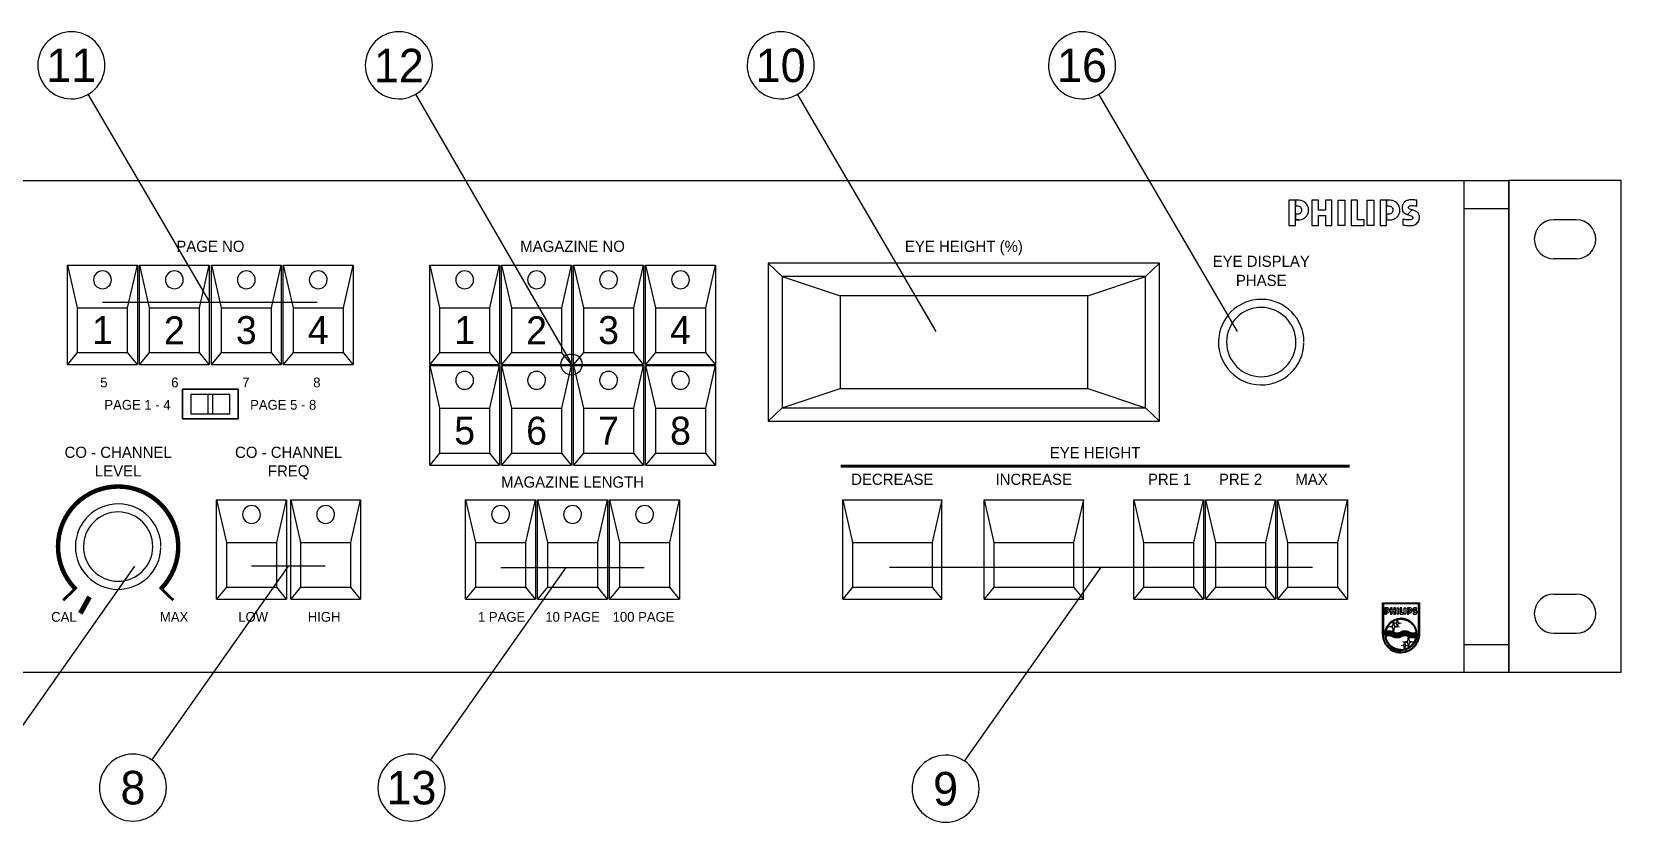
# Model space of a CAD drawing. Extents: x 10 to 489, y -10 to 300.
# Drawn here: x 204.8 to 489.1, y 158.2 to 299.6 of the extents above; entities that cross this region are included whole.
import ezdxf
from ezdxf.enums import TextEntityAlignment as Align

# ---------------------------------------------------------------- set-up
doc = ezdxf.new("R2010")
doc.units = 0
for name, color, linetype in [('KOMPONENT', 10, 'CONTINUOUS'), ('MAERKER', 5, 'CONTINUOUS'), ('SERVICE', 7, 'CONTINUOUS'), ('TEKST', 7, 'CONTINUOUS')]:
    doc.layers.add(name, color=color, linetype=linetype)

msp = doc.modelspace()

# ---------------------------------------------------------------- linework, layer by layer
at = {"layer": 'KOMPONENT', "color": 0}
for p, q in [((461, 185), (461, 273)), ((489.1, 273), (469, 273)), ((469, 273), (469, 185)), ((469, 185), (469, 273)), ((489.1, 185), (489.1, 273)), ((481.05, 266), (477.05, 266)), ((481.05, 259), (477.05, 259)), ((211.14, 257.9), (212.9, 250.25)), ((221.9, 250.25), (223.65, 257.9)), ((224.01, 257.9), (225.76, 250.25)), ((234.76, 250.25), (236.51, 257.9)), ((236.88, 257.9), (238.63, 250.25)), ((247.63, 250.25), (249.38, 257.9)), ((249.75, 257.9), (251.5, 250.25)), ((260.5, 250.25), (262.25, 257.9)), ((275.94, 257.9), (277.69, 250.25)), ((286.69, 250.25), (288.44, 257.9)), ((288.81, 257.9), (290.56, 250.25)), ((299.56, 250.25), (301.31, 257.9)), ((301.68, 257.9), (303.44, 250.25)), ((312.44, 250.25), (314.19, 257.9)), ((314.55, 257.9), (316.31, 250.25)), ((325.31, 250.25), (327.06, 257.9)), ((406.5, 258.25), (336.5, 258.25)), ((336.5, 258.25), (336.5, 229.95)), ((406.5, 229.95), (406.5, 258.25)), ((404, 255.85), (339, 255.85)), ((339, 255.85), (339, 232.35)), ((404, 232.35), (404, 255.85)), ((212.9, 250.25), (212.9, 242.25)), ((221.9, 242.25), (221.9, 250.25)), ((225.76, 250.25), (225.76, 242.25)), ((234.76, 242.25), (234.76, 250.25)), ((238.63, 250.25), (238.63, 242.25)), ((247.63, 242.25), (247.63, 250.25)), ((251.5, 250.25), (251.5, 242.25)), ((260.5, 242.25), (260.5, 250.25)), ((277.69, 250.25), (277.69, 242.25)), ((286.69, 242.25), (286.69, 250.25)), ((290.56, 250.25), (290.56, 242.25)), ((299.56, 242.25), (299.56, 250.25)), ((303.44, 250.25), (303.44, 242.25)), ((312.44, 242.25), (312.44, 250.25)), ((316.31, 250.25), (316.31, 242.25)), ((325.31, 242.25), (325.31, 250.25)), ((393.65, 252.4), (349.35, 252.4)), ((349.35, 252.4), (349.35, 235.8)), ((393.65, 235.8), (393.65, 252.4)), ((212.9, 242.25), (211.14, 240.1)), ((223.65, 240.1), (221.9, 242.25)), ((225.76, 242.25), (224.01, 240.1)), ((236.51, 240.1), (234.76, 242.25)), ((238.63, 242.25), (236.88, 240.1)), ((249.38, 240.1), (247.63, 242.25)), ((251.5, 242.25), (249.75, 240.1)), ((262.25, 240.1), (260.5, 242.25)), ((277.69, 242.25), (275.94, 240.1)), ((288.44, 240.1), (286.69, 242.25)), ((290.56, 242.25), (288.81, 240.1)), ((301.31, 240.1), (299.56, 242.25)), ((303.44, 242.25), (301.68, 240.1)), ((314.19, 240.1), (312.44, 242.25)), ((316.31, 242.25), (314.55, 240.1)), ((327.06, 240.1), (325.31, 242.25)), ((211.14, 240.1), (223.65, 240.1)), ((224.01, 240.1), (236.51, 240.1)), ((236.88, 240.1), (249.38, 240.1)), ((249.75, 240.1), (262.25, 240.1)), ((275.94, 240.1), (288.44, 240.1)), ((275.94, 239.9), (277.69, 232.25)), ((286.69, 232.25), (288.44, 239.9)), ((288.81, 240.1), (301.31, 240.1)), ((288.81, 239.9), (290.56, 232.25)), ((299.56, 232.25), (301.31, 239.9)), ((301.68, 240.1), (314.19, 240.1)), ((301.68, 239.9), (303.44, 232.25)), ((312.44, 232.25), (314.19, 239.9)), ((314.55, 240.1), (327.06, 240.1)), ((314.55, 239.9), (316.31, 232.25)), ((325.31, 232.25), (327.06, 239.9)), ((233.2, 234.75), (233.2, 231.25)), ((240.2, 234.75), (233.2, 234.75)), ((236.27, 234.75), (236.27, 231.25)), ((237.13, 234.75), (236.27, 234.75)), ((237.13, 231.25), (237.13, 234.75)), ((240.2, 231.25), (240.2, 234.75)), ((349.35, 235.8), (393.65, 235.8)), ((233.2, 231.25), (240.2, 231.25)), ((236.27, 231.25), (237.13, 231.25)), ((277.69, 232.25), (277.69, 224.25)), ((286.69, 224.25), (286.69, 232.25)), ((290.56, 232.25), (290.56, 224.25)), ((299.56, 224.25), (299.56, 232.25)), ((303.44, 232.25), (303.44, 224.25)), ((312.44, 224.25), (312.44, 232.25)), ((316.31, 232.25), (316.31, 224.25)), ((325.31, 224.25), (325.31, 232.25)), ((339, 232.35), (404, 232.35)), ((336.5, 229.95), (406.5, 229.95)), ((277.69, 224.25), (275.94, 222.1)), ((275.94, 222.1), (288.44, 222.1)), ((288.44, 222.1), (286.69, 224.25)), ((290.56, 224.25), (288.81, 222.1)), ((288.81, 222.1), (301.31, 222.1)), ((301.31, 222.1), (299.56, 224.25)), ((301.68, 222.1), (314.19, 222.1)), ((303.44, 224.25), (301.68, 222.1)), ((314.19, 222.1), (312.44, 224.25)), ((314.55, 222.1), (327.06, 222.1)), ((316.31, 224.25), (314.55, 222.1)), ((327.06, 222.1), (325.31, 224.25)), ((237.82, 215.9), (239.57, 208.25)), ((248.57, 208.25), (250.32, 215.9)), ((251.07, 215.9), (252.82, 208.25)), ((261.82, 208.25), (263.57, 215.9)), ((282.37, 215.9), (284.12, 208.25)), ((293.12, 208.25), (294.88, 215.9)), ((295.25, 215.9), (297, 208.25)), ((306, 208.25), (307.75, 215.9)), ((308.12, 215.9), (309.88, 208.25)), ((318.88, 208.25), (320.62, 215.9)), ((349.82, 215.9), (351.57, 208.25)), ((349.82, 215.9), (367.58, 215.9)), ((367.58, 215.9), (365.83, 208.25)), ((375.12, 215.9), (392.88, 215.9)), ((375.12, 215.9), (376.88, 208.25)), ((392.88, 215.9), (391.13, 208.25)), ((401.88, 215.9), (403.63, 208.25)), ((412.63, 208.25), (414.38, 215.9)), ((414.75, 215.9), (416.5, 208.25)), ((425.5, 208.25), (427.25, 215.9)), ((427.62, 215.9), (429.38, 208.25)), ((438.38, 208.25), (440.13, 215.9)), ((239.57, 208.25), (239.57, 200.25)), ((248.57, 200.25), (248.57, 208.25)), ((252.82, 208.25), (252.82, 200.25)), ((261.82, 200.25), (261.82, 208.25)), ((284.12, 208.25), (284.12, 200.25)), ((293.12, 200.25), (293.12, 208.25)), ((297, 208.25), (297, 200.25)), ((306, 200.25), (306, 208.25)), ((309.88, 208.25), (309.88, 200.25)), ((318.88, 200.25), (318.88, 208.25)), ((351.57, 208.25), (351.57, 200.25)), ((365.83, 208.25), (365.83, 200.25)), ((376.88, 208.25), (376.88, 200.25)), ((391.13, 208.25), (391.13, 200.25)), ((403.63, 208.25), (403.63, 200.25)), ((412.63, 200.25), (412.63, 208.25)), ((416.5, 208.25), (416.5, 200.25)), ((425.5, 200.25), (425.5, 208.25)), ((429.38, 208.25), (429.38, 200.25)), ((438.38, 200.25), (438.38, 208.25)), ((239.57, 200.25), (237.82, 198.1)), ((250.32, 198.1), (248.57, 200.25)), ((252.82, 200.25), (251.07, 198.1)), ((263.57, 198.1), (261.82, 200.25)), ((284.12, 200.25), (282.37, 198.1)), ((294.88, 198.1), (293.12, 200.25)), ((297, 200.25), (295.25, 198.1)), ((307.75, 198.1), (306, 200.25)), ((309.88, 200.25), (308.12, 198.1)), ((320.62, 198.1), (318.88, 200.25)), ((351.57, 200.25), (349.82, 198.1)), ((365.83, 200.25), (367.58, 198.1)), ((376.88, 200.25), (375.12, 198.1)), ((391.13, 200.25), (392.88, 198.1)), ((403.63, 200.25), (401.88, 198.1)), ((414.38, 198.1), (412.63, 200.25)), ((416.5, 200.25), (414.75, 198.1)), ((427.25, 198.1), (425.5, 200.25)), ((429.38, 200.25), (427.62, 198.1)), ((440.13, 198.1), (438.38, 200.25)), ((237.82, 198.1), (250.32, 198.1)), ((251.07, 198.1), (263.57, 198.1)), ((282.37, 198.1), (294.88, 198.1)), ((295.25, 198.1), (307.75, 198.1)), ((308.12, 198.1), (320.62, 198.1)), ((349.82, 198.1), (367.58, 198.1)), ((375.12, 198.1), (392.88, 198.1)), ((401.88, 198.1), (414.38, 198.1)), ((414.75, 198.1), (427.25, 198.1)), ((427.62, 198.1), (440.13, 198.1)), ((477.05, 199), (481.05, 199)), ((477.05, 192), (481.05, 192)), ((469, 185), (489.1, 185))]:
    msp.add_line(p, q, dxfattribs=at)
for points in [[(38, 273), (461, 273)], [(461, 273), (469, 273)], [(461, 268), (469, 268)], [(211.14, 240.1), (211.14, 257.9)], [(211.14, 257.9), (223.65, 257.9), (223.65, 240.1)], [(224.01, 257.9), (236.51, 257.9), (236.51, 240.1)], [(224.01, 240.1), (224.01, 257.9)], [(236.88, 257.9), (249.38, 257.9), (249.38, 240.1)], [(236.88, 240.1), (236.88, 257.9)], [(249.75, 240.1), (249.75, 257.9)], [(249.75, 257.9), (262.25, 257.9), (262.25, 240.1)], [(275.94, 240.1), (275.94, 257.9)], [(275.94, 257.9), (288.44, 257.9), (288.44, 240.1)], [(288.81, 240.1), (288.81, 257.9)], [(288.81, 257.9), (301.31, 257.9), (301.31, 240.1)], [(301.68, 240.1), (301.68, 257.9)], [(301.68, 257.9), (314.19, 257.9), (314.19, 240.1)], [(314.55, 240.1), (314.55, 257.9)], [(314.55, 257.9), (327.06, 257.9), (327.06, 240.1)], [(336.5, 258.25), (339, 255.85), (349.35, 252.4)], [(393.65, 252.4), (404, 255.85), (406.5, 258.25)], [(212.9, 250.25), (221.9, 250.25)], [(225.76, 250.25), (234.76, 250.25)], [(238.63, 250.25), (247.63, 250.25)], [(251.5, 250.25), (260.5, 250.25)], [(277.69, 250.25), (286.69, 250.25)], [(290.56, 250.25), (299.56, 250.25)], [(303.44, 250.25), (312.44, 250.25)], [(316.31, 250.25), (325.31, 250.25)], [(212.9, 242.25), (221.9, 242.25)], [(225.76, 242.25), (234.76, 242.25)], [(238.63, 242.25), (247.63, 242.25)], [(251.5, 242.25), (260.5, 242.25)], [(277.69, 242.25), (286.69, 242.25)], [(290.56, 242.25), (299.56, 242.25)], [(303.44, 242.25), (312.44, 242.25)], [(316.31, 242.25), (325.31, 242.25)], [(275.94, 222.1), (275.94, 239.9)], [(275.94, 239.9), (288.44, 239.9), (288.44, 222.1)], [(288.81, 222.1), (288.81, 239.9)], [(288.81, 239.9), (301.31, 239.9), (301.31, 222.1)], [(301.68, 222.1), (301.68, 239.9)], [(301.68, 239.9), (314.19, 239.9), (314.19, 222.1)], [(314.55, 222.1), (314.55, 239.9)], [(314.55, 239.9), (327.06, 239.9), (327.06, 222.1)], [(336.5, 229.95), (339, 232.35), (349.35, 235.8)], [(393.65, 235.8), (404, 232.35), (406.5, 229.95)], [(277.69, 232.25), (286.69, 232.25)], [(290.56, 232.25), (299.56, 232.25)], [(303.44, 232.25), (312.44, 232.25)], [(316.31, 232.25), (325.31, 232.25)], [(277.69, 224.25), (286.69, 224.25)], [(290.56, 224.25), (299.56, 224.25)], [(303.44, 224.25), (312.44, 224.25)], [(316.31, 224.25), (325.31, 224.25)], [(237.82, 198.1), (237.82, 215.9)], [(237.82, 215.9), (250.32, 215.9), (250.32, 198.1)], [(251.07, 215.9), (263.57, 215.9), (263.57, 198.1)], [(251.07, 198.1), (251.07, 215.9)], [(282.37, 198.1), (282.37, 215.9)], [(282.37, 215.9), (294.88, 215.9), (294.88, 198.1)], [(295.25, 215.9), (307.75, 215.9), (307.75, 198.1)], [(295.25, 198.1), (295.25, 215.9)], [(308.12, 215.9), (320.62, 215.9), (320.62, 198.1)], [(308.12, 198.1), (308.12, 215.9)], [(349.82, 198.1), (349.82, 215.9)], [(367.58, 198.1), (367.58, 215.9)], [(375.12, 198.1), (375.12, 215.9)], [(392.88, 198.1), (392.88, 215.9)], [(401.88, 198.1), (401.88, 215.9)], [(401.88, 215.9), (414.38, 215.9), (414.38, 198.1)], [(414.75, 198.1), (414.75, 215.9)], [(414.75, 215.9), (427.25, 215.9), (427.25, 198.1)], [(427.62, 198.1), (427.62, 215.9)], [(427.62, 215.9), (440.13, 215.9), (440.13, 198.1)], [(239.57, 208.25), (248.57, 208.25)], [(252.82, 208.25), (261.82, 208.25)], [(284.12, 208.25), (293.12, 208.25)], [(297, 208.25), (306, 208.25)], [(309.88, 208.25), (318.88, 208.25)], [(351.57, 208.25), (365.83, 208.25)], [(376.88, 208.25), (391.13, 208.25)], [(403.63, 208.25), (412.63, 208.25)], [(416.5, 208.25), (425.5, 208.25)], [(429.38, 208.25), (438.38, 208.25)], [(239.57, 200.25), (248.57, 200.25)], [(252.82, 200.25), (261.82, 200.25)], [(284.12, 200.25), (293.12, 200.25)], [(297, 200.25), (306, 200.25)], [(309.88, 200.25), (318.88, 200.25)], [(351.57, 200.25), (365.83, 200.25)], [(376.88, 200.25), (391.13, 200.25)], [(403.63, 200.25), (412.63, 200.25)], [(416.5, 200.25), (425.5, 200.25)], [(429.38, 200.25), (438.38, 200.25)], [(461, 190), (469, 190)], [(38, 185), (461, 185)], [(461, 185), (469, 185)]]:
    msp.add_lwpolyline(points, dxfattribs=at)
for points in [[(231.7, 235.65), (231.7, 230.35)], [(241.7, 235.65), (231.7, 235.65)], [(241.7, 230.35), (241.7, 235.65)], [(231.7, 230.35), (241.7, 230.35)]]:
    msp.add_lwpolyline(points, close=True, dxfattribs=at)
for centre, radius, start, end in [((477.05, 262.5), 3.5, 90, 270), ((481.05, 262.5), 3.5, 270, 90), ((217.4, 255.25), 1.6, 0, 358.2249), ((230.26, 255.25), 1.6, 0, 358.2249), ((243.13, 255.25), 1.6, 0, 358.2249), ((256, 255.25), 1.6, 0, 358.2249), ((282.19, 255.25), 1.6, 0, 358.2249), ((295.06, 255.25), 1.6, 0, 358.2249), ((307.94, 255.25), 1.6, 0, 358.2249), ((320.81, 255.25), 1.6, 0, 358.2249), ((424.7, 244.1), 7.65, 360, 358.6031), ((424.7, 244.1), 6.2, 0, 359.3839), ((282.19, 237.25), 1.6, 0, 358.2249), ((295.06, 237.25), 1.6, 0, 358.2249), ((307.94, 237.25), 1.6, 0, 358.2249), ((320.81, 237.25), 1.6, 0, 358.2249), ((220.2, 207.5), 7.65, 360, 358.6031), ((220.2, 207.5), 6.2, 0, 359.3839), ((244.07, 213.25), 1.6, 0, 358.2249), ((257.32, 213.25), 1.6, 0, 358.2249), ((288.62, 213.25), 1.6, 0, 358.2249), ((301.5, 213.25), 1.6, 0, 358.2249), ((314.38, 213.25), 1.6, 0, 358.2249), ((477.05, 195.5), 3.5, 90, 270), ((481.05, 195.5), 3.5, 270, 90)]:
    msp.add_arc(centre, radius, start, end, dxfattribs=at)
at = {"layer": 'MAERKER', "color": 0, "linetype": 'CONTINUOUS'}
for p, q in [((431.42, 265.96), (430.81, 265.96)), ((447.25, 195.66), (447.1, 195.66))]:
    msp.add_line(p, q, dxfattribs=at)
for points in [[(429.64, 265), (430.81, 265), (430.81, 268.48), (430.81, 269.5), (429.64, 269.5), (429.64, 265)], [(430.81, 268.48), (431.24, 268.48), (431.45, 268.44), (431.61, 268.35), (431.72, 268.27), (431.81, 268.14), (431.89, 267.98), (431.93, 267.67), (431.85, 267.38), (431.73, 267.23), (431.53, 267.08), (431.35, 267), (431.22, 266.98), (430.81, 266.98), (430.81, 265.96), (431.46, 265.97), (431.66, 265.98), (431.85, 266.02), (432.11, 266.11), (432.3, 266.2), (432.46, 266.31), (432.62, 266.45), (432.74, 266.57), (432.87, 266.72), (432.97, 266.92), (433.07, 267.12), (433.15, 267.38), (433.17, 267.6), (433.17, 267.9), (433.13, 268.16), (433.04, 268.44), (432.87, 268.73), (432.62, 269.03), (432.38, 269.22), (432.15, 269.34), (431.86, 269.44), (431.66, 269.47), (431.42, 269.5), (430.81, 269.5), (430.81, 268.48)], [(433.75, 265), (434.92, 265), (434.92, 266.76), (436.18, 266.76), (436.18, 265), (437.35, 265), (437.35, 269.5), (436.18, 269.5), (436.18, 267.74), (434.92, 267.74), (434.92, 269.5), (433.75, 269.5), (433.75, 265)], [(438.48, 265), (438.48, 269.5), (439.65, 269.5), (439.65, 265), (438.48, 265)], [(440.77, 265), (443.11, 265), (443.11, 265.97), (441.94, 265.97), (441.94, 269.5), (440.77, 269.5), (440.77, 265)], [(443.68, 265), (443.68, 269.5), (444.85, 269.5), (444.85, 265), (443.68, 265)], [(445.97, 265), (447.14, 265), (447.14, 268.48), (447.14, 269.5), (445.97, 269.5), (445.97, 265)], [(447.14, 268.48), (447.57, 268.48), (447.78, 268.44), (447.94, 268.35), (448.05, 268.27), (448.15, 268.14), (448.23, 267.98), (448.26, 267.67), (448.19, 267.38), (448.06, 267.23), (447.87, 267.08), (447.68, 267), (447.56, 266.98), (447.14, 266.98), (447.14, 265.96), (447.79, 265.97), (447.99, 265.98), (448.19, 266.02), (448.45, 266.11), (448.63, 266.2), (448.8, 266.31), (448.95, 266.45), (449.08, 266.57), (449.2, 266.72), (449.31, 266.92), (449.4, 267.12), (449.48, 267.38), (449.5, 267.6), (449.5, 267.9), (449.46, 268.16), (449.37, 268.44), (449.2, 268.73), (448.95, 269.03), (448.71, 269.22), (448.49, 269.34), (448.2, 269.44), (447.99, 269.47), (447.75, 269.5), (447.14, 269.5), (447.14, 268.48)], [(451.72, 267.75), (451.61, 267.79), (451.46, 267.84), (451.29, 267.89), (451.17, 267.96), (451.09, 268.02), (451.03, 268.11), (451.01, 268.23), (451.03, 268.33), (451.15, 268.41), (451.29, 268.49), (451.44, 268.53), (451.57, 268.56), (451.77, 268.56), (451.93, 268.54), (452.11, 268.52), (452.28, 268.5), (452.42, 268.48), (452.53, 268.46), (452.53, 269.48), (452.39, 269.52), (452.22, 269.53), (452.04, 269.55), (451.9, 269.56), (451.72, 269.57), (451.53, 269.56), (451.37, 269.56), (451.21, 269.56), (451.04, 269.51), (450.9, 269.47), (450.76, 269.42), (450.59, 269.36), (450.47, 269.28), (450.35, 269.19), (450.25, 269.07), (450.15, 268.97), (450.07, 268.86), (450.01, 268.72), (449.96, 268.54), (449.93, 268.38), (449.91, 268.21), (449.92, 268.04), (449.94, 267.87), (449.97, 267.71), (450, 267.57), (450.06, 267.44), (450.13, 267.35), (450.22, 267.25), (450.31, 267.16), (450.43, 267.09), (450.58, 267.01), (450.71, 266.97), (450.79, 266.95), (450.87, 266.92), (451.72, 267.75)], [(450.01, 265.07), (450.19, 265.04), (450.42, 265.01), (450.59, 264.99), (450.79, 264.97), (450.98, 264.95), (451.17, 264.94), (451.35, 264.95), (451.55, 264.96), (451.76, 264.99), (451.96, 265.03), (452.15, 265.11), (452.33, 265.19), (452.47, 265.29), (452.6, 265.42), (452.71, 265.53), (452.81, 265.69), (452.88, 265.82), (452.95, 266.01), (452.99, 266.24), (453, 266.43), (452.99, 266.63), (452.95, 266.82), (452.89, 266.96), (452.84, 267.09), (452.75, 267.22), (452.65, 267.32), (452.54, 267.41), (452.42, 267.48), (452.3, 267.55), (452.17, 267.61), (452.03, 267.67), (451.9, 267.71), (451.8, 267.72), (451.72, 267.75), (450.87, 266.92), (451.03, 266.86), (451.17, 266.81), (451.34, 266.75), (451.54, 266.69), (451.68, 266.63), (451.77, 266.54), (451.82, 266.46), (451.83, 266.37), (451.82, 266.25), (451.76, 266.18), (451.68, 266.11), (451.53, 266.04), (451.37, 266), (451.23, 265.98), (451.05, 265.98), (450.87, 265.99), (450.72, 265.99), (450.56, 266.01), (450.4, 266.03), (450.23, 266.07), (450.12, 266.09), (450.02, 266.11), (450.01, 265.07)], [(446.38, 191.79), (446.38, 197.46), (453, 197.46), (453, 191.79), (452.82, 191.79), (452.82, 197.27), (446.56, 197.27), (446.56, 191.79), (446.38, 191.79)], [(446.81, 195.42), (447.1, 195.42), (447.1, 196.28), (447.1, 196.53), (446.81, 196.53), (446.81, 195.42)], [(447.1, 196.28), (447.21, 196.28), (447.26, 196.27), (447.3, 196.25), (447.33, 196.23), (447.35, 196.19), (447.37, 196.15), (447.38, 196.08), (447.36, 196.01), (447.33, 195.97), (447.28, 195.93), (447.24, 195.91), (447.2, 195.91), (447.1, 195.91), (447.1, 195.66), (447.26, 195.66), (447.31, 195.66), (447.36, 195.67), (447.42, 195.69), (447.47, 195.72), (447.51, 195.74), (447.55, 195.78), (447.58, 195.81), (447.61, 195.84), (447.64, 195.89), (447.66, 195.94), (447.68, 196.01), (447.68, 196.06), (447.68, 196.14), (447.67, 196.2), (447.65, 196.27), (447.61, 196.34), (447.55, 196.41), (447.49, 196.46), (447.43, 196.49), (447.36, 196.52), (447.31, 196.52), (447.25, 196.53), (447.1, 196.53), (447.1, 196.28)], [(447.83, 195.42), (448.12, 195.42), (448.12, 195.86), (448.43, 195.86), (448.43, 195.42), (448.72, 195.42), (448.72, 196.53), (448.43, 196.53), (448.43, 196.1), (448.12, 196.1), (448.12, 196.53), (447.83, 196.53), (447.83, 195.42)], [(448.99, 195.42), (448.99, 196.53), (449.28, 196.53), (449.28, 195.42), (448.99, 195.42)], [(449.56, 195.42), (450.13, 195.42), (450.13, 195.66), (449.85, 195.66), (449.85, 196.53), (449.56, 196.53), (449.56, 195.42)], [(450.27, 195.42), (450.27, 196.53), (450.56, 196.53), (450.56, 195.42), (450.27, 195.42)], [(450.84, 195.42), (451.13, 195.42), (451.13, 196.28), (451.13, 196.53), (450.84, 196.53), (450.84, 195.42)], [(451.13, 196.28), (451.23, 196.28), (451.29, 196.27), (451.33, 196.25), (451.35, 196.23), (451.38, 196.19), (451.4, 196.15), (451.4, 196.08), (451.39, 196.01), (451.36, 195.97), (451.31, 195.93), (451.26, 195.91), (451.23, 195.91), (451.13, 195.91), (451.13, 195.66), (451.29, 195.66), (451.34, 195.66), (451.39, 195.67), (451.45, 195.69), (451.5, 195.72), (451.54, 195.74), (451.57, 195.78), (451.61, 195.81), (451.64, 195.84), (451.66, 195.89), (451.69, 195.94), (451.71, 196.01), (451.71, 196.06), (451.71, 196.14), (451.7, 196.2), (451.68, 196.27), (451.64, 196.34), (451.57, 196.41), (451.52, 196.46), (451.46, 196.49), (451.39, 196.52), (451.34, 196.52), (451.28, 196.53), (451.13, 196.53), (451.13, 196.28)], [(452.28, 196.1), (452.25, 196.11), (452.22, 196.12), (452.17, 196.13), (452.14, 196.15), (452.12, 196.17), (452.11, 196.19), (452.1, 196.22), (452.11, 196.24), (452.14, 196.26), (452.17, 196.28), (452.21, 196.29), (452.24, 196.3), (452.29, 196.3), (452.33, 196.29), (452.38, 196.29), (452.42, 196.28), (452.45, 196.28), (452.48, 196.27), (452.48, 196.53), (452.45, 196.53), (452.4, 196.54), (452.36, 196.54), (452.32, 196.54), (452.28, 196.55), (452.23, 196.54), (452.19, 196.54), (452.15, 196.54), (452.11, 196.53), (452.08, 196.52), (452.04, 196.51), (452, 196.5), (451.97, 196.48), (451.94, 196.45), (451.92, 196.43), (451.89, 196.4), (451.87, 196.37), (451.86, 196.34), (451.84, 196.29), (451.84, 196.25), (451.83, 196.21), (451.84, 196.17), (451.84, 196.13), (451.85, 196.09), (451.85, 196.05), (451.87, 196.02), (451.89, 196), (451.91, 195.98), (451.93, 195.95), (451.96, 195.94), (452, 195.92), (452.03, 195.91), (452.05, 195.9), (452.07, 195.89), (452.28, 196.1)], [(446.81, 191.79), (446.81, 191.86), (446.82, 191.94), (446.82, 192.02), (446.83, 192.1), (446.84, 192.17), (446.85, 192.25), (446.86, 192.32), (446.87, 192.39), (446.89, 192.47), (446.91, 192.54), (446.93, 192.62), (446.96, 192.7), (446.99, 192.8), (447.03, 192.87), (447.07, 192.97), (447.11, 193.07), (447.14, 193.14), (447.2, 193.24), (447.26, 193.33), (447.32, 193.44), (447.39, 193.53), (447.48, 193.64), (447.58, 193.75), (447.68, 193.85), (447.79, 193.95), (447.89, 194.04), (448.03, 194.15), (448.24, 194.28), (448.44, 194.39), (448.6, 194.46), (448.76, 194.52), (448.87, 194.55), (449.02, 194.59), (449.13, 194.61), (449.27, 194.64), (449.43, 194.66), (449.6, 194.67), (449.69, 194.67), (449.69, 194.49), (449.59, 194.49), (449.48, 194.48), (449.34, 194.47), (449.21, 194.45), (449.08, 194.42), (448.96, 194.39), (448.83, 194.35), (448.72, 194.31), (448.61, 194.26), (448.52, 194.22), (448.42, 194.17), (448.31, 194.11), (448.21, 194.05), (448.11, 193.98), (448.01, 193.91), (447.94, 193.84), (447.87, 193.78), (447.79, 193.71), (447.72, 193.64), (447.67, 193.57), (447.61, 193.51), (447.55, 193.44), (447.5, 193.37), (447.44, 193.29), (447.38, 193.19), (447.34, 193.12), (447.27, 192.98), (447.23, 192.9), (447.19, 192.82), (447.15, 192.71), (447.11, 192.6), (447.08, 192.48), (447.06, 192.4), (447.04, 192.29), (447.02, 192.17), (447, 192.04), (446.99, 191.94), (446.99, 191.87), (446.99, 191.79), (446.81, 191.79)], [(447.36, 193.15), (448.22, 193.3), (448.37, 194.16), (448.51, 193.3), (449.37, 193.15), (448.51, 193.01), (448.37, 192.14), (448.22, 193.01), (447.36, 193.15)], [(448.42, 193.79), (448.97, 193.89), (449.06, 194.44), (449.16, 193.89), (449.71, 193.79), (449.16, 193.7), (449.06, 193.15), (448.97, 193.7), (448.42, 193.79)], [(452.57, 191.79), (452.57, 191.86), (452.57, 191.94), (452.56, 192.02), (452.55, 192.1), (452.54, 192.17), (452.53, 192.25), (452.52, 192.32), (452.51, 192.39), (452.49, 192.47), (452.47, 192.54), (452.45, 192.62), (452.42, 192.7), (452.39, 192.8), (452.36, 192.87), (452.32, 192.97), (452.27, 193.07), (452.24, 193.14), (452.18, 193.24), (452.12, 193.33), (452.06, 193.44), (451.99, 193.53), (451.9, 193.64), (451.8, 193.75), (451.7, 193.85), (451.59, 193.95), (451.49, 194.04), (451.35, 194.15), (451.14, 194.28), (450.94, 194.39), (450.78, 194.46), (450.62, 194.52), (450.51, 194.55), (450.37, 194.59), (450.25, 194.61), (450.11, 194.64), (449.95, 194.66), (449.78, 194.67), (449.69, 194.67), (449.69, 194.49), (449.8, 194.49), (449.9, 194.48), (450.04, 194.47), (450.17, 194.45), (450.3, 194.42), (450.42, 194.39), (450.55, 194.35), (450.66, 194.31), (450.77, 194.26), (450.87, 194.22), (450.96, 194.17), (451.07, 194.11), (451.17, 194.05), (451.27, 193.98), (451.37, 193.91), (451.45, 193.84), (451.51, 193.78), (451.59, 193.71), (451.66, 193.64), (451.72, 193.57), (451.77, 193.51), (451.83, 193.44), (451.88, 193.37), (451.94, 193.29), (452, 193.19), (452.04, 193.12), (452.11, 192.98), (452.15, 192.9), (452.19, 192.82), (452.23, 192.71), (452.27, 192.6), (452.3, 192.48), (452.32, 192.4), (452.34, 192.29), (452.36, 192.17), (452.38, 192.04), (452.39, 191.94), (452.39, 191.87), (452.39, 191.79), (452.57, 191.79)], [(451.86, 195.44), (451.9, 195.43), (451.96, 195.42), (452, 195.42), (452.05, 195.41), (452.1, 195.41), (452.14, 195.41), (452.19, 195.41), (452.24, 195.41), (452.29, 195.42), (452.34, 195.43), (452.38, 195.45), (452.43, 195.47), (452.46, 195.49), (452.5, 195.52), (452.52, 195.55), (452.55, 195.59), (452.56, 195.62), (452.58, 195.67), (452.59, 195.73), (452.59, 195.77), (452.59, 195.82), (452.58, 195.87), (452.57, 195.9), (452.55, 195.94), (452.53, 195.97), (452.51, 195.99), (452.48, 196.02), (452.45, 196.03), (452.42, 196.05), (452.39, 196.06), (452.36, 196.08), (452.32, 196.09), (452.3, 196.09), (452.28, 196.1), (452.07, 195.89), (452.11, 195.88), (452.14, 195.87), (452.19, 195.85), (452.24, 195.84), (452.27, 195.82), (452.29, 195.8), (452.3, 195.78), (452.31, 195.76), (452.3, 195.73), (452.29, 195.71), (452.27, 195.69), (452.23, 195.68), (452.19, 195.67), (452.16, 195.66), (452.11, 195.66), (452.07, 195.66), (452.03, 195.66), (451.99, 195.67), (451.95, 195.67), (451.91, 195.68), (451.88, 195.69), (451.86, 195.69), (451.86, 195.44)], [(446.38, 191.79), (446.38, 191.71), (446.39, 191.62), (446.39, 191.52), (446.4, 191.44), (446.41, 191.36), (446.42, 191.27), (446.44, 191.18), (446.45, 191.11), (446.47, 191.01), (446.49, 190.93), (446.52, 190.84), (446.55, 190.74), (446.59, 190.64), (446.63, 190.55), (446.67, 190.43), (446.73, 190.32), (446.76, 190.24), (446.83, 190.13), (446.89, 190.02), (446.97, 189.91), (447.05, 189.8), (447.15, 189.66), (447.27, 189.54), (447.38, 189.42), (447.5, 189.31), (447.63, 189.2), (447.78, 189.09), (448.02, 188.93), (448.26, 188.81), (448.44, 188.72), (448.62, 188.66), (448.75, 188.62), (448.91, 188.57), (449.04, 188.55), (449.21, 188.52), (449.4, 188.49), (449.59, 188.48), (449.69, 188.48), (449.69, 188.66), (449.57, 188.67), (449.44, 188.67), (449.28, 188.69), (449.14, 188.71), (448.99, 188.74), (448.85, 188.78), (448.69, 188.83), (448.56, 188.88), (448.43, 188.93), (448.33, 188.98), (448.21, 189.03), (448.1, 189.1), (447.97, 189.18), (447.87, 189.25), (447.75, 189.34), (447.66, 189.41), (447.58, 189.49), (447.49, 189.57), (447.41, 189.65), (447.34, 189.73), (447.28, 189.8), (447.22, 189.88), (447.15, 189.97), (447.09, 190.06), (447.02, 190.17), (446.97, 190.25), (446.89, 190.4), (446.84, 190.51), (446.8, 190.61), (446.75, 190.72), (446.71, 190.85), (446.67, 190.99), (446.64, 191.1), (446.62, 191.21), (446.59, 191.36), (446.58, 191.5), (446.57, 191.62), (446.56, 191.71), (446.56, 191.79), (446.38, 191.79)], [(446.81, 191.79), (446.81, 191.72), (446.82, 191.64), (446.82, 191.56), (446.83, 191.48), (446.84, 191.41), (446.85, 191.34), (446.86, 191.26), (446.87, 191.2), (446.89, 191.11), (446.91, 191.04), (446.93, 190.96), (446.96, 190.88), (446.99, 190.79), (447.03, 190.71), (447.07, 190.61), (447.11, 190.52), (447.14, 190.45), (447.2, 190.34), (447.26, 190.25), (447.32, 190.15), (447.39, 190.06), (447.48, 189.94), (447.58, 189.83), (447.68, 189.73), (447.79, 189.64), (447.89, 189.54), (448.03, 189.43), (448.24, 189.31), (448.44, 189.2), (448.6, 189.12), (448.76, 189.07), (448.87, 189.03), (449.02, 188.99), (449.13, 188.97), (449.27, 188.94), (449.43, 188.92), (449.6, 188.92), (449.69, 188.91), (449.69, 189.09), (449.59, 189.1), (449.48, 189.1), (449.34, 189.11), (449.21, 189.13), (449.08, 189.16), (448.96, 189.19), (448.83, 189.23), (448.72, 189.27), (448.61, 189.32), (448.52, 189.36), (448.42, 189.41), (448.31, 189.47), (448.21, 189.54), (448.11, 189.6), (448.01, 189.68), (447.94, 189.74), (447.87, 189.81), (447.79, 189.87), (447.72, 189.94), (447.67, 190.01), (447.61, 190.07), (447.55, 190.14), (447.5, 190.22), (447.44, 190.3), (447.38, 190.39), (447.34, 190.47), (447.27, 190.6), (447.23, 190.68), (447.19, 190.77), (447.15, 190.87), (447.11, 190.98), (447.08, 191.1), (447.06, 191.19), (447.04, 191.29), (447.02, 191.42), (447, 191.54), (446.99, 191.64), (446.99, 191.72), (446.99, 191.79), (446.81, 191.79)], [(448.25, 191.88), (448.25, 191.7), (448.19, 191.73), (448.11, 191.77), (448.04, 191.8), (447.97, 191.83), (447.89, 191.85), (447.82, 191.87), (447.75, 191.88), (447.68, 191.89), (447.61, 191.89), (447.53, 191.89), (447.45, 191.89), (447.38, 191.89), (447.31, 191.88), (447.24, 191.86), (447.18, 191.85), (447.11, 191.83), (447.06, 191.82), (447.01, 191.8), (447.01, 191.8), (446.99, 191.79), (447, 191.97), (447.05, 191.99), (447.09, 192.01), (447.14, 192.02), (447.24, 192.04), (447.33, 192.06), (447.4, 192.07), (447.47, 192.07), (447.54, 192.08), (447.62, 192.07), (447.69, 192.07), (447.75, 192.06), (447.82, 192.04), (447.89, 192.03), (447.94, 192.01), (448, 191.99), (448.05, 191.98), (448.1, 191.96), (448.15, 191.93), (448.21, 191.9), (448.25, 191.88)], [(448.25, 191.52), (448.25, 191.34), (448.19, 191.38), (448.11, 191.41), (448.04, 191.44), (447.97, 191.47), (447.9, 191.49), (447.82, 191.51), (447.75, 191.52), (447.68, 191.53), (447.61, 191.53), (447.53, 191.54), (447.46, 191.53), (447.38, 191.53), (447.31, 191.52), (447.24, 191.51), (447.18, 191.49), (447.12, 191.47), (447.06, 191.46), (447.01, 191.44), (447.02, 191.44), (447, 191.61), (447.05, 191.63), (447.09, 191.65), (447.14, 191.66), (447.24, 191.68), (447.33, 191.7), (447.4, 191.71), (447.47, 191.71), (447.54, 191.72), (447.62, 191.71), (447.69, 191.71), (447.75, 191.7), (447.82, 191.68), (447.89, 191.67), (447.95, 191.65), (448, 191.64), (448.06, 191.62), (448.1, 191.6), (448.16, 191.57), (448.21, 191.54), (448.25, 191.52)], [(448.25, 192.24), (448.25, 192.06), (448.19, 192.09), (448.11, 192.13), (448.04, 192.16), (447.97, 192.19), (447.89, 192.21), (447.82, 192.23), (447.75, 192.24), (447.68, 192.25), (447.61, 192.25), (447.53, 192.25), (447.45, 192.25), (447.38, 192.25), (447.31, 192.24), (447.24, 192.22), (447.18, 192.21), (447.11, 192.19), (447.06, 192.18), (447.01, 192.16), (447.01, 192.16), (447.05, 192.35), (447.09, 192.37), (447.14, 192.38), (447.24, 192.4), (447.33, 192.42), (447.4, 192.43), (447.47, 192.43), (447.54, 192.44), (447.62, 192.43), (447.69, 192.43), (447.75, 192.42), (447.82, 192.4), (447.89, 192.39), (447.94, 192.37), (448, 192.35), (448.05, 192.34), (448.1, 192.32), (448.15, 192.29), (448.21, 192.26), (448.25, 192.24)], [(448.25, 192.06), (448.25, 192.24), (448.31, 192.21), (448.39, 192.17), (448.46, 192.14), (448.53, 192.12), (448.6, 192.1), (448.68, 192.08), (448.75, 192.06), (448.82, 192.06), (448.89, 192.05), (448.97, 192.05), (449.05, 192.05), (449.12, 192.06), (449.19, 192.07), (449.26, 192.08), (449.32, 192.09), (449.39, 192.11), (449.44, 192.13), (449.49, 192.15), (449.54, 192.17), (449.6, 192.19), (449.65, 192.22), (449.69, 192.24), (449.69, 192.06), (449.63, 192.03), (449.57, 192), (449.5, 191.97), (449.45, 191.95), (449.41, 191.94), (449.36, 191.92), (449.26, 191.9), (449.17, 191.88), (449.1, 191.87), (449.03, 191.87), (448.96, 191.87), (448.88, 191.87), (448.81, 191.88), (448.75, 191.89), (448.68, 191.9), (448.61, 191.91), (448.55, 191.93), (448.5, 191.95), (448.44, 191.97), (448.4, 191.99), (448.34, 192.01), (448.29, 192.04), (448.25, 192.06)], [(448.25, 191.7), (448.25, 191.88), (448.31, 191.85), (448.39, 191.81), (448.46, 191.78), (448.53, 191.76), (448.6, 191.74), (448.68, 191.72), (448.75, 191.7), (448.82, 191.7), (448.89, 191.69), (448.97, 191.69), (449.05, 191.69), (449.12, 191.7), (449.19, 191.71), (449.26, 191.72), (449.32, 191.73), (449.39, 191.75), (449.44, 191.77), (449.49, 191.79), (449.54, 191.81), (449.6, 191.83), (449.65, 191.86), (449.69, 191.88), (449.69, 191.7), (449.63, 191.67), (449.57, 191.64), (449.5, 191.61), (449.45, 191.59), (449.41, 191.58), (449.36, 191.56), (449.26, 191.54), (449.17, 191.52), (449.1, 191.51), (449.03, 191.51), (448.96, 191.51), (448.88, 191.51), (448.81, 191.52), (448.75, 191.53), (448.68, 191.54), (448.61, 191.55), (448.55, 191.57), (448.5, 191.59), (448.44, 191.61), (448.4, 191.63), (448.34, 191.65), (448.29, 191.68), (448.25, 191.7)], [(448.25, 191.34), (448.25, 191.52), (448.31, 191.49), (448.39, 191.45), (448.46, 191.42), (448.53, 191.4), (448.6, 191.38), (448.68, 191.36), (448.75, 191.34), (448.82, 191.34), (448.89, 191.33), (448.97, 191.33), (449.05, 191.33), (449.12, 191.34), (449.19, 191.35), (449.26, 191.36), (449.32, 191.37), (449.39, 191.39), (449.44, 191.41), (449.49, 191.43), (449.54, 191.45), (449.6, 191.47), (449.65, 191.5), (449.69, 191.52), (449.69, 191.34), (449.63, 191.31), (449.57, 191.28), (449.5, 191.25), (449.45, 191.23), (449.41, 191.22), (449.36, 191.2), (449.26, 191.18), (449.17, 191.16), (449.1, 191.15), (449.03, 191.15), (448.96, 191.15), (448.88, 191.15), (448.81, 191.16), (448.75, 191.17), (448.68, 191.18), (448.61, 191.2), (448.55, 191.21), (448.5, 191.23), (448.44, 191.25), (448.4, 191.27), (448.34, 191.29), (448.29, 191.32), (448.25, 191.34)], [(451.13, 192.24), (451.13, 192.06), (451.07, 192.09), (450.99, 192.13), (450.92, 192.16), (450.85, 192.19), (450.77, 192.21), (450.7, 192.23), (450.63, 192.24), (450.56, 192.25), (450.49, 192.25), (450.41, 192.25), (450.33, 192.25), (450.25, 192.25), (450.18, 192.24), (450.12, 192.22), (450.06, 192.21), (449.99, 192.19), (449.94, 192.18), (449.89, 192.16), (449.84, 192.14), (449.78, 192.11), (449.73, 192.08), (449.69, 192.06), (449.69, 192.24), (449.74, 192.27), (449.8, 192.3), (449.88, 192.33), (449.93, 192.35), (449.97, 192.37), (450.02, 192.38), (450.11, 192.4), (450.21, 192.42), (450.28, 192.43), (450.35, 192.43), (450.42, 192.44), (450.5, 192.43), (450.56, 192.43), (450.63, 192.42), (450.7, 192.4), (450.77, 192.39), (450.82, 192.37), (450.88, 192.35), (450.93, 192.34), (450.98, 192.32), (451.03, 192.29), (451.09, 192.26), (451.13, 192.24)], [(451.13, 191.88), (451.13, 191.7), (451.07, 191.73), (450.99, 191.77), (450.92, 191.8), (450.85, 191.83), (450.77, 191.85), (450.7, 191.87), (450.63, 191.88), (450.56, 191.89), (450.49, 191.89), (450.41, 191.89), (450.33, 191.89), (450.25, 191.89), (450.18, 191.88), (450.12, 191.86), (450.06, 191.85), (449.99, 191.83), (449.94, 191.82), (449.89, 191.8), (449.84, 191.78), (449.78, 191.75), (449.73, 191.72), (449.69, 191.7), (449.69, 191.88), (449.74, 191.91), (449.8, 191.94), (449.88, 191.97), (449.93, 191.99), (449.97, 192.01), (450.02, 192.02), (450.11, 192.04), (450.21, 192.06), (450.28, 192.07), (450.35, 192.07), (450.42, 192.08), (450.5, 192.07), (450.56, 192.07), (450.63, 192.06), (450.7, 192.04), (450.77, 192.03), (450.82, 192.01), (450.88, 191.99), (450.93, 191.98), (450.98, 191.96), (451.03, 191.93), (451.09, 191.9), (451.13, 191.88)], [(452.57, 191.79), (452.57, 191.72), (452.57, 191.64), (452.56, 191.56), (452.55, 191.48), (452.54, 191.41), (452.53, 191.34), (452.52, 191.26), (452.51, 191.2), (452.49, 191.11), (452.47, 191.04), (452.45, 190.96), (452.42, 190.88), (452.39, 190.79), (452.36, 190.71), (452.32, 190.61), (452.27, 190.52), (452.24, 190.45), (452.18, 190.34), (452.12, 190.25), (452.06, 190.15), (451.99, 190.06), (451.9, 189.94), (451.8, 189.83), (451.7, 189.73), (451.59, 189.64), (451.49, 189.54), (451.35, 189.43), (451.14, 189.31), (450.94, 189.2), (450.78, 189.12), (450.62, 189.07), (450.51, 189.03), (450.37, 188.99), (450.25, 188.97), (450.11, 188.94), (449.95, 188.92), (449.78, 188.92), (449.69, 188.91), (449.69, 189.09), (449.8, 189.1), (449.9, 189.1), (450.04, 189.11), (450.17, 189.13), (450.3, 189.16), (450.42, 189.19), (450.55, 189.23), (450.66, 189.27), (450.77, 189.32), (450.87, 189.36), (450.96, 189.41), (451.07, 189.47), (451.17, 189.54), (451.27, 189.6), (451.37, 189.68), (451.45, 189.74), (451.51, 189.81), (451.59, 189.87), (451.66, 189.94), (451.72, 190.01), (451.77, 190.07), (451.83, 190.14), (451.88, 190.22), (451.94, 190.3), (452, 190.39), (452.04, 190.47), (452.11, 190.6), (452.15, 190.68), (452.19, 190.77), (452.23, 190.87), (452.27, 190.98), (452.3, 191.1), (452.32, 191.19), (452.34, 191.29), (452.36, 191.42), (452.38, 191.54), (452.39, 191.64), (452.39, 191.72), (452.39, 191.79), (452.57, 191.79)], [(453, 191.79), (453, 191.71), (453, 191.62), (452.99, 191.52), (452.98, 191.44), (452.97, 191.36), (452.96, 191.27), (452.95, 191.18), (452.93, 191.11), (452.91, 191.01), (452.89, 190.93), (452.86, 190.84), (452.83, 190.74), (452.8, 190.64), (452.76, 190.55), (452.71, 190.43), (452.66, 190.32), (452.62, 190.24), (452.55, 190.13), (452.49, 190.02), (452.41, 189.91), (452.34, 189.8), (452.23, 189.66), (452.11, 189.54), (452, 189.42), (451.88, 189.31), (451.76, 189.2), (451.6, 189.09), (451.36, 188.93), (451.13, 188.81), (450.94, 188.72), (450.76, 188.66), (450.64, 188.62), (450.47, 188.57), (450.34, 188.55), (450.17, 188.52), (449.99, 188.49), (449.79, 188.48), (449.69, 188.48), (449.69, 188.66), (449.82, 188.67), (449.94, 188.67), (450.1, 188.69), (450.25, 188.71), (450.4, 188.74), (450.53, 188.78), (450.69, 188.83), (450.82, 188.88), (450.95, 188.93), (451.06, 188.98), (451.17, 189.03), (451.29, 189.1), (451.41, 189.18), (451.52, 189.25), (451.63, 189.34), (451.72, 189.41), (451.81, 189.49), (451.89, 189.57), (451.97, 189.65), (452.04, 189.73), (452.1, 189.8), (452.17, 189.88), (452.23, 189.97), (452.29, 190.06), (452.36, 190.17), (452.41, 190.25), (452.49, 190.4), (452.54, 190.51), (452.59, 190.61), (452.63, 190.72), (452.67, 190.85), (452.71, 190.99), (452.74, 191.1), (452.76, 191.21), (452.79, 191.36), (452.8, 191.5), (452.81, 191.62), (452.82, 191.71), (452.82, 191.79), (453, 191.79)], [(451.13, 191.52), (451.13, 191.34), (451.07, 191.37), (450.99, 191.41), (450.92, 191.44), (450.85, 191.47), (450.77, 191.49), (450.7, 191.51), (450.63, 191.52), (450.56, 191.53), (450.49, 191.53), (450.41, 191.53), (450.33, 191.53), (450.25, 191.53), (450.18, 191.52), (450.12, 191.5), (450.06, 191.49), (449.99, 191.47), (449.94, 191.46), (449.89, 191.44), (449.84, 191.42), (449.78, 191.39), (449.73, 191.36), (449.69, 191.34), (449.69, 191.52), (449.74, 191.55), (449.8, 191.58), (449.88, 191.61), (449.93, 191.63), (449.97, 191.65), (450.02, 191.66), (450.11, 191.68), (450.21, 191.7), (450.28, 191.71), (450.35, 191.71), (450.42, 191.72), (450.5, 191.71), (450.56, 191.71), (450.63, 191.7), (450.7, 191.68), (450.77, 191.67), (450.82, 191.65), (450.88, 191.63), (450.93, 191.62), (450.98, 191.6), (451.03, 191.57), (451.09, 191.54), (451.13, 191.52)], [(450.03, 190.44), (450.9, 190.59), (451.04, 191.45), (451.18, 190.59), (452.05, 190.44), (451.18, 190.3), (451.04, 189.43), (450.9, 190.3), (450.03, 190.44)], [(451.13, 192.06), (451.13, 192.24), (451.19, 192.21), (451.27, 192.17), (451.34, 192.14), (451.41, 192.12), (451.48, 192.1), (451.56, 192.08), (451.63, 192.06), (451.7, 192.06), (451.77, 192.05), (451.84, 192.05), (451.92, 192.05), (452, 192.06), (452.07, 192.07), (452.14, 192.08), (452.2, 192.09), (452.26, 192.11), (452.32, 192.13), (452.37, 192.15), (452.36, 192.14), (452.38, 191.97), (452.33, 191.95), (452.29, 191.94), (452.24, 191.92), (452.14, 191.9), (452.05, 191.88), (451.98, 191.87), (451.91, 191.87), (451.84, 191.87), (451.76, 191.87), (451.69, 191.88), (451.63, 191.89), (451.56, 191.9), (451.49, 191.91), (451.43, 191.93), (451.38, 191.95), (451.32, 191.97), (451.28, 191.99), (451.22, 192.01), (451.17, 192.04), (451.13, 192.06)], [(451.13, 191.7), (451.13, 191.88), (451.19, 191.85), (451.27, 191.81), (451.34, 191.78), (451.41, 191.76), (451.48, 191.74), (451.56, 191.72), (451.63, 191.7), (451.7, 191.7), (451.77, 191.69), (451.84, 191.69), (451.92, 191.69), (452, 191.7), (452.07, 191.71), (452.14, 191.72), (452.2, 191.73), (452.26, 191.75), (452.32, 191.77), (452.37, 191.79), (452.36, 191.78), (452.39, 191.79), (452.38, 191.61), (452.33, 191.59), (452.29, 191.58), (452.24, 191.56), (452.14, 191.54), (452.05, 191.52), (451.98, 191.51), (451.91, 191.51), (451.84, 191.51), (451.76, 191.51), (451.69, 191.52), (451.63, 191.53), (451.56, 191.54), (451.49, 191.55), (451.43, 191.57), (451.38, 191.59), (451.32, 191.61), (451.28, 191.63), (451.22, 191.65), (451.17, 191.68), (451.13, 191.7)], [(451.13, 191.34), (451.13, 191.52), (451.19, 191.49), (451.27, 191.45), (451.34, 191.42), (451.41, 191.4), (451.48, 191.38), (451.56, 191.36), (451.63, 191.34), (451.7, 191.34), (451.77, 191.33), (451.84, 191.33), (451.92, 191.33), (452, 191.34), (452.07, 191.35), (452.14, 191.36), (452.2, 191.37), (452.26, 191.39), (452.32, 191.41), (452.37, 191.43), (452.36, 191.42), (452.33, 191.23), (452.29, 191.22), (452.24, 191.2), (452.14, 191.18), (452.05, 191.16), (451.98, 191.15), (451.91, 191.15), (451.84, 191.15), (451.76, 191.15), (451.69, 191.16), (451.63, 191.17), (451.56, 191.18), (451.49, 191.2), (451.43, 191.21), (451.38, 191.23), (451.32, 191.25), (451.28, 191.27), (451.22, 191.29), (451.17, 191.32), (451.13, 191.34)], [(449.71, 189.79), (450.26, 189.88), (450.35, 190.43), (450.45, 189.88), (451, 189.79), (450.45, 189.69), (450.35, 189.14), (450.26, 189.69), (449.71, 189.79)]]:
    msp.add_lwpolyline(points, close=True, dxfattribs=at)
at = {"layer": 'SERVICE', "color": 0}
for points in [[(236.59, 251.24), (214.85, 288.46)], [(301.61, 239.81), (273.45, 288.46)], [(366.55, 246), (341.76, 288.46)], [(420.46, 246), (395.67, 288.46)], [(198.74, 169.3), (223.16, 204)], [(226.24, 169.3), (250.67, 204)], [(276.08, 169.3), (300.35, 203.78)], [(371.63, 169.12), (396.05, 203.81)]]:
    msp.add_lwpolyline(points, dxfattribs=at)
for centre, start, end in [((211.83, 293.64), 0, 359.4033), ((270.42, 293.64), 0, 359.4033), ((338.73, 293.64), 0, 359.4033), ((392.64, 293.64), 0, 359.4033), ((222.85, 164.36), 0.5967, 360), ((272.68, 164.36), 0.5967, 360), ((368.23, 164.17), 0.5967, 360)]:
    msp.add_arc(centre, 6, start, end, dxfattribs=at)
at = {"layer": 'TEKST', "color": 0}
msp.add_line((212.44, 215.05), (212.49, 214.99), dxfattribs=at)
for points in [[(217.39, 251.24), (255.78, 251.24)], [(244.03, 204.08), (257.22, 204.08)], [(288.65, 203.78), (314.33, 203.78)], [(358.22, 203.81), (433.88, 203.81)]]:
    msp.add_lwpolyline(points, dxfattribs=at)
for points, const_width in [([(349.45, 221.9), (440.5, 221.9)], 0.5), ([(210.37, 197.89), (212.81, 200.24)], 0.5), ([(227.63, 200.27), (230.06, 197.91)], 0.5), ([(213.44, 195.55), (215.09, 198.51)], 0.905)]:
    msp.add_lwpolyline(points, dxfattribs=dict(at, const_width=const_width))
at = {"layer": 'TEKST', "color": 0, "const_width": 0.8}
msp.add_lwpolyline([(227.91, 200, 2.372058), (212.51, 199.98, 2.372058)], format="xyb", dxfattribs=at)
at = {"layer": 'TEKST', "color": 0}
msp.add_circle((301.31, 240.1), 1.9, dxfattribs=at)

# ---------------------------------------------------------------- texts
at = {"layer": 'KOMPONENT', "color": 0}
for s, p in [('1', (217.4, 246.25)), ('2', (230.26, 246.25)), ('3', (243.13, 246.25)), ('4', (256, 246.25)), ('1', (282.19, 246.25)), ('2', (295.06, 246.25)), ('3', (307.94, 246.25)), ('4', (320.81, 246.25)), ('5', (282.19, 228.25)), ('6', (295.06, 228.25)), ('7', (307.94, 228.25)), ('8', (320.81, 228.25))]:
    msp.add_text(s, height=5, dxfattribs=at).set_placement(p, align=Align.MIDDLE)
at = {"layer": 'SERVICE', "color": 0}
for s, p in [('11', (211.83, 293.64)), ('12', (270.42, 293.64)), ('10', (338.73, 293.64)), ('16', (392.64, 293.64)), ('8', (222.85, 164.36)), ('13', (272.68, 164.36)), ('9', (368.23, 164.17))]:
    msp.add_text(s, height=6, dxfattribs=at).set_placement(p, align=Align.MIDDLE)
at = {"layer": 'TEKST', "color": 0}
for s, height, p in [('PAGE NO', 2, (236.7, 260.25)), ('MAGAZINE NO', 2, (301.5, 260.25)), ('EYE HEIGHT (%)', 2, (371.5, 260.25)), ('EYE DISPLAY', 2, (424.7, 257.57)), ('PHASE', 2, (424.7, 254.15)), ('5', 1.75, (217.65, 236)), ('6', 1.75, (230.35, 236)), ('7', 1.75, (243.05, 236)), ('8', 1.75, (255.75, 236)), ('PAGE 1 - 4', 1.75, (223.66, 232)), ('PAGE 5 - 8', 1.75, (249.73, 232)), ('CO - CHANNEL', 2, (220.2, 223.38)), ('CO - CHANNEL', 2, (250.7, 223.38)), ('EYE HEIGHT', 2, (394.98, 223.3)), ('LEVEL', 2, (220.2, 220.05)), ('FREQ', 2, (250.7, 220.05)), ('MAGAZINE LENGTH', 2, (301.5, 218.05)), ('DECREASE', 2, (358.7, 218.55)), ('INCREASE', 2, (384, 218.55)), ('PRE 1', 2, (408.3, 218.55)), ('PRE 2', 2, (421, 218.55)), ('MAX', 2, (433.7, 218.55)), ('CAL', 1.75, (210.5, 194.05)), ('MAX', 1.75, (230.21, 194.05)), ('LOW', 1.75, (244.35, 194.05)), ('HIGH', 1.75, (257.05, 194.05)), ('1 PAGE', 1.75, (288.8, 194.05)), ('10 PAGE', 1.75, (301.5, 194.05)), ('100 PAGE', 1.75, (314.2, 194.05))]:
    msp.add_text(s, height=height, dxfattribs=at).set_placement(p, align=Align.CENTER)

doc.saveas('drawing.dxf')
